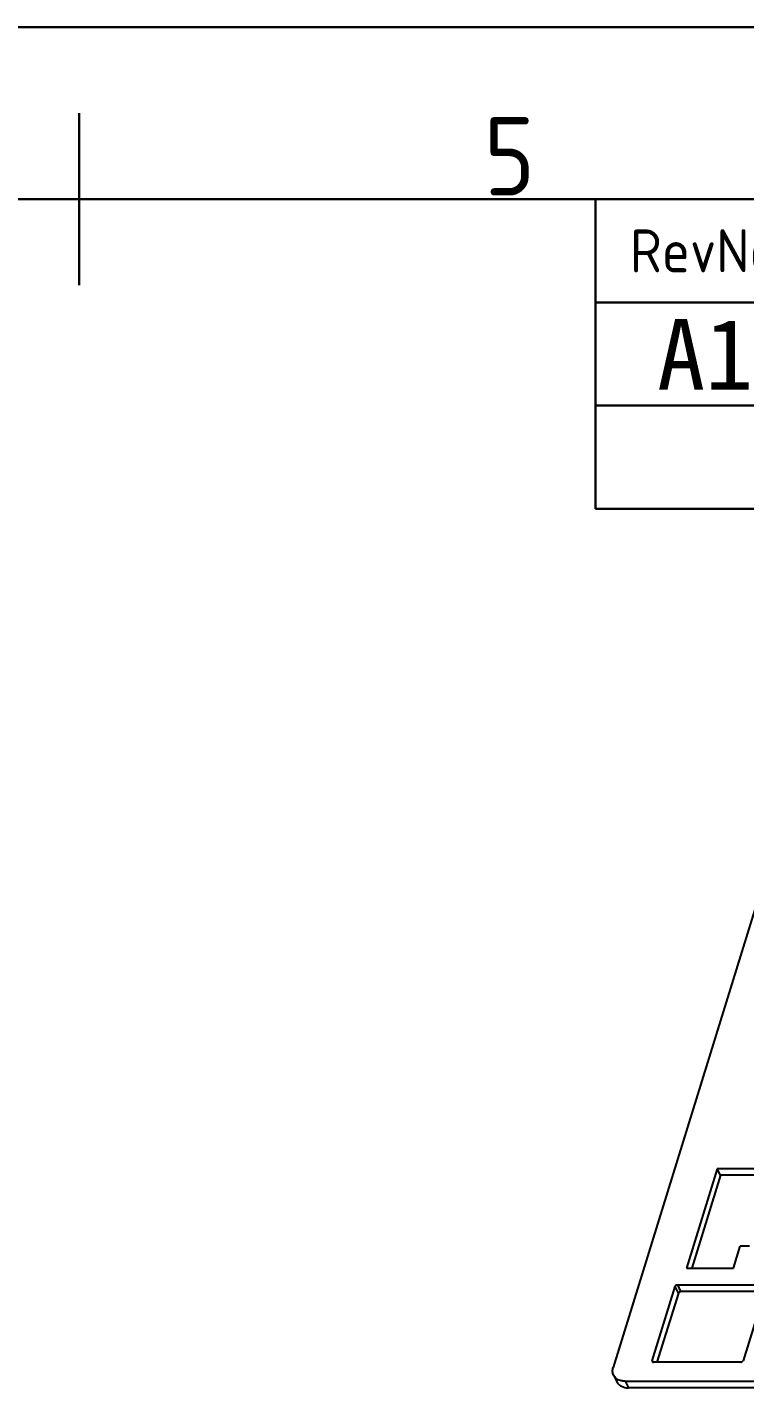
# Model space of a CAD drawing. Header units: inches. Extents: x 19872 to 20895, y -3871 to -3154.
# Drawn here: x 20375.8 to 20477.4, y -3346.9 to -3154.3 of the extents above; entities that cross this region are included whole.
import ezdxf
from ezdxf.enums import TextEntityAlignment as Align

# ---------------------------------------------------------------- set-up
doc = ezdxf.new("R2010")
doc.units = ezdxf.units.IN
doc.header["$LTSCALE"] = 1.21
doc.header["$MEASUREMENT"] = 0
doc.layers.get('0').update_dxf_attribs({"linetype": 'CONTINUOUS'})
doc.layers.add('图层1', color=7, linetype='CONTINUOUS')
doc.layers.add('图框层', color=7, linetype='CONTINUOUS', lineweight=35)
doc.styles.add('ISO Proportional', font='isocp.shx')
doc.styles.get("Standard").update_dxf_attribs({"font": 'txt.shx', "bigfont": '@extfont2.shx'})

msp = doc.modelspace()

# ---------------------------------------------------------------- linework, layer by layer
at = {"color": 7, "linetype": 'Continuous'}
for p, q in [((20486.279, -3254.853), (20458.732, -3343.996)), ((20473.475, -3315.873), (20469.117, -3329.973)), ((20473.932, -3316.805), (20473.475, -3315.873)), ((20480.106, -3315.873), (20473.475, -3315.873)), ((20473.932, -3316.805), (20469.863, -3329.973)), ((20479.818, -3316.805), (20473.932, -3316.805)), ((20475.749, -3329.973), (20476.717, -3326.839)), ((20478.021, -3326.839), (20476.717, -3326.839)), ((20469.117, -3329.973), (20475.749, -3329.973)), ((20464.259, -3343.058), (20467.505, -3332.554)), ((20467.962, -3333.486), (20464.936, -3343.277)), ((20467.962, -3333.486), (20467.505, -3332.554)), ((20467.83, -3332.334), (20468.288, -3333.267)), ((20467.83, -3332.334), (20480.182, -3332.334)), ((20480.152, -3333.267), (20468.288, -3333.267)), ((20480.372, -3332.554), (20477.126, -3343.058)), ((20464.259, -3343.058), (20464.354, -3343.253)), ((20476.8, -3343.277), (20464.449, -3343.277)), ((20458.79, -3345.097), (20459.248, -3346.03)), ((20460.429, -3345.954), (20460.887, -3346.886)), ((20460.429, -3345.954), (20776.907, -3345.954)), ((20777.364, -3346.886), (20460.887, -3346.886))]:
    msp.add_line(p, q, dxfattribs=at)
for points, knots in [([(20467.83, -3332.334), (20467.795, -3332.334), (20467.662, -3332.356), (20467.534, -3332.458), (20467.505, -3332.554)], [0, 0, 0, 0, 0.2589602, 1, 1, 1, 1]), ([(20467.962, -3333.486), (20467.972, -3333.456), (20468.04, -3333.336), (20468.184, -3333.267), (20468.288, -3333.267)], [0, 0, 0, 0, 0.2345767, 1, 1, 1, 1]), ([(20476.8, -3343.277), (20476.835, -3343.277), (20476.968, -3343.255), (20477.096, -3343.154), (20477.126, -3343.058)], [0, 0, 0, 0, 0.2589602, 1, 1, 1, 1]), ([(20458.79, -3345.097), (20458.71, -3344.935), (20458.617, -3344.56), (20458.674, -3344.181), (20458.732, -3343.996)], [0, 0, 0, 0, 0.4826373, 1, 1, 1, 1]), ([(20459.745, -3345.858), (20459.538, -3345.795), (20459.154, -3345.609), (20458.878, -3345.276), (20458.79, -3345.097)], [0, 0, 0, 0, 0.5204401, 1, 1, 1, 1]), ([(20459.248, -3346.03), (20459.316, -3346.17), (20459.445, -3346.343), (20459.605, -3346.479), (20459.648, -3346.512)], [0, 0, 0, 0, 0.7436163, 1, 1, 1, 1]), ([(20459.648, -3346.512), (20459.729, -3346.574), (20460.102, -3346.804), (20460.552, -3346.886), (20460.887, -3346.886)], [0, 0, 0, 0, 0.2327739, 1, 1, 1, 1]), ([(20460.429, -3345.954), (20460.369, -3345.954), (20460.139, -3345.946), (20459.909, -3345.907), (20459.745, -3345.858)], [0, 0, 0, 0, 0.2586401, 1, 1, 1, 1])]:
    msp.add_open_spline(points, degree=3, knots=knots, dxfattribs=at)
for points in [[(20464.259, -3343.058), (20464.246, -3343.097), (20464.247, -3343.144), (20464.265, -3343.181)], [(20464.265, -3343.181), (20464.278, -3343.207), (20464.299, -3343.229), (20464.323, -3343.244)], [(20464.323, -3343.244), (20464.36, -3343.267), (20464.405, -3343.277), (20464.449, -3343.277)]]:
    msp.add_open_spline(points, degree=3, dxfattribs=at)
at = {"layer": '图框层', "color": 0, "lineweight": 30}
for p, q in [((20870.174, -3154.284), (19871.877, -3154.284)), ((20383.2, -3190.807), (20383.2, -3166.459)), ((20870.174, -3178.633), (19896.226, -3178.633)), ((20870.174, -3178.633), (19896.226, -3178.633)), ((20456.246, -3222.461), (20456.246, -3178.633)), ((20456.246, -3193.242), (20870.174, -3193.242)), ((20456.246, -3207.851), (20870.174, -3207.851)), ((20456.246, -3222.461), (20870.174, -3222.461))]:
    msp.add_line(p, q, dxfattribs=at)

# ---------------------------------------------------------------- texts
at = {"layer": '图层1', "insert": (20464.949, -3195.596), "char_height": 10, "attachment_point": 1}
msp.add_mtext_dynamic_manual_height_columns('{\\fSimSun|b0|i0|c134|p2;A1}', width=42.30419, gutter_width=1, heights=[0], dxfattribs=at)
at = {"layer": '图框层', "color": 0, "lineweight": 30, "style": 'ISO Proportional'}
msp.add_text('5', height=11.103, dxfattribs=at).set_placement((20444.072, -3172.546), align=Align.MIDDLE)
msp.add_text('RevNo', height=6.0872, dxfattribs=at).set_placement((20461.116, -3185.938), align=Align.MIDDLE_LEFT)

doc.saveas('drawing.dxf')
